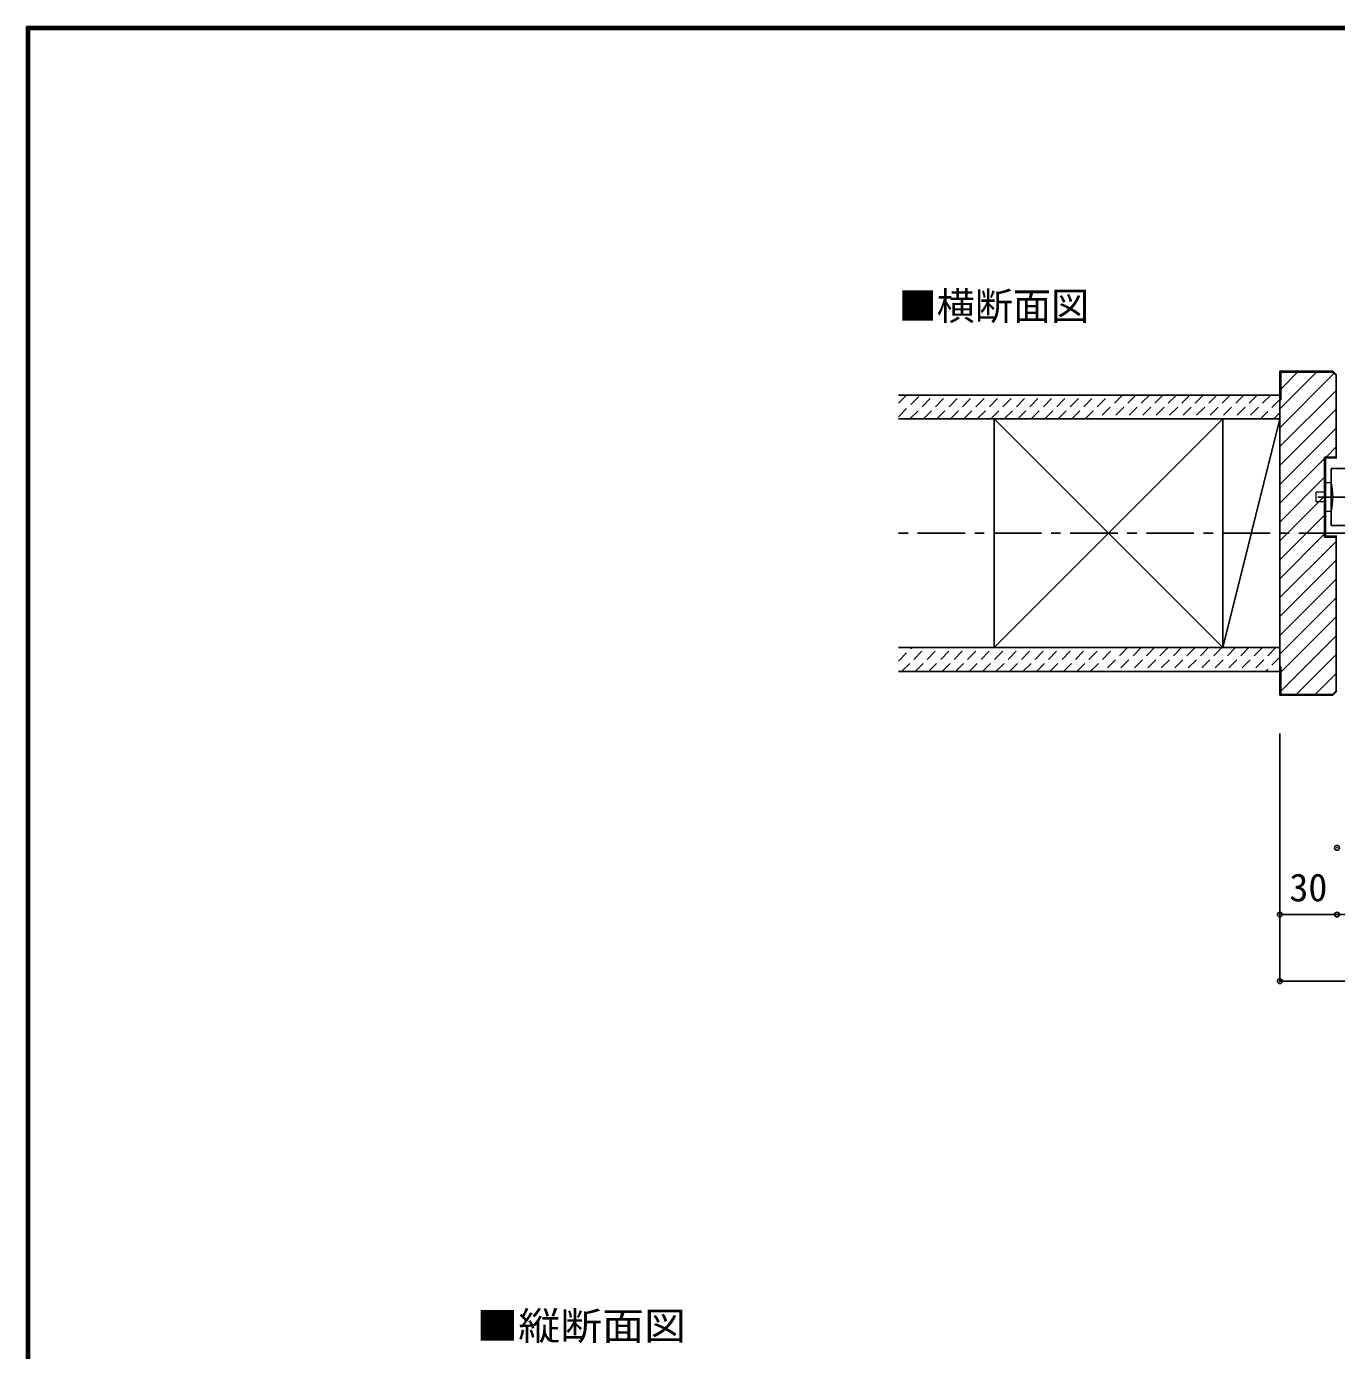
# Model space of a CAD drawing. Units: millimetres, scale not verified. Extents: x -973 to 977, y -718 to 696.
# Drawn here: x -973 to -286, y 1 to 696 of the extents above; entities that cross this region are included whole.
import ezdxf
from ezdxf.enums import TextEntityAlignment as Align

# ---------------------------------------------------------------- set-up
doc = ezdxf.new("R2010")
doc.units = ezdxf.units.MM
doc.header["$LTSCALE"] = 5
doc.header["$PDMODE"] = 32
doc.header["$PDSIZE"] = 2.5
doc.linetypes.add('CHAIN1', pattern=[8, 5, -1, 1, -1])
doc.linetypes.add('DASHED1', pattern=[1.8, 1.2, -0.6])
for name, color, linetype in [('0-0_補助線', 4, 'Continuous'), ('0-1_通り芯', 4, 'CHAIN1'), ('0-2_柱', 7, 'Continuous'), ('0-3_仕上げ', 2, 'Continuous'), ('0-4_枠', 3, 'Continuous'), ('0-6_扉', 6, 'Continuous'), ('0-A_文字', 7, 'Continuous'), ('0-B_寸法', 4, 'Continuous'), ('0-C_ハッチ', 4, 'DASHED1'), ('F-1_枠', 6, 'Continuous')]:
    doc.layers.add(name, color=color, linetype=linetype)
doc.layers.add('0-7_金物', color=7, linetype='Continuous', lineweight=18)
doc.styles.add('ＭＳ ゴシック', font='')
doc.styles.get('ＭＳ ゴシック').set_extended_font_data('MS Gothic')

msp = doc.modelspace()

# ---------------------------------------------------------------- linework, layer by layer
at = {"layer": '0-0_補助線'}
msp.add_line((-315.847, 195), (-315.847, 325), dxfattribs=at)
at = {"layer": '0-0_補助線', "color": 7}
msp.add_point((-315.847, 195), dxfattribs=at)
at = {"layer": '0-1_通り芯'}
for p, q in [((289.153, 449), (-296.847, 449)), ((519.135, 430), (-515.847, 430))]:
    msp.add_line(p, q, dxfattribs=at)
at = {"layer": '0-2_柱'}
for p, q in [((-465.726, 370), (-345.726, 490)), ((-345.726, 370), (-465.726, 490)), ((-465.726, 370), (-345.726, 490)), ((-345.726, 370), (-465.726, 490)), ((-315.847, 490), (-345.726, 370)), ((-315.847, 490), (-345.726, 370))]:
    msp.add_line(p, q, dxfattribs=at)
at = {"layer": '0-2_柱', "color": 3}
for p, q in [((-465.726, 490), (-465.726, 370)), ((-345.726, 490), (-345.726, 370)), ((-315.847, 489), (-315.847, 370))]:
    msp.add_line(p, q, dxfattribs=at)
at = {"layer": '0-3_仕上げ'}
for p, q in [((-515.847, 502.5), (-315.847, 502.5)), ((-515.847, 502.5), (-315.847, 502.5)), ((-515.847, 490), (-315.847, 490)), ((-515.847, 490), (-315.847, 490)), ((-515.847, 370), (-315.847, 370)), ((-515.847, 370), (-315.847, 370)), ((-515.847, 357.5), (-315.847, 357.5)), ((-515.847, 357.5), (-315.847, 357.5))]:
    msp.add_line(p, q, dxfattribs=at)
at = {"layer": '0-4_枠'}
for p, q in [((-315.847, 515), (-315.847, 345)), ((-287.968, 515), (-315.847, 515)), ((-315.347, 500), (-315.347, 514.5)), ((-288.175, 514.5), (-315.347, 514.5)), ((-286.347, 512.671), (-288.175, 514.5)), ((-285.847, 512.879), (-287.968, 515)), ((-286.347, 512.671), (-286.347, 470)), ((-315.347, 500), (-315.847, 500)), ((-292.347, 470), (-292.347, 428)), ((-292.347, 470), (-286.347, 470)), ((-291.847, 469.5), (-285.847, 469.5)), ((-291.847, 469.5), (-291.847, 428.5)), ((-292.347, 428), (-286.347, 428)), ((-291.847, 428.5), (-285.847, 428.5)), ((-286.347, 347.328), (-286.347, 428)), ((-315.347, 360), (-315.847, 360)), ((-315.347, 360), (-315.347, 345.5)), ((-288.175, 345.5), (-286.347, 347.328)), ((-287.968, 345), (-315.847, 345)), ((-288.175, 345.5), (-315.347, 345.5)), ((-287.968, 345), (-285.847, 347.121))]:
    msp.add_line(p, q, dxfattribs=at)
at = {"layer": '0-6_扉'}
for p, q in [((-146.097, 464), (-288.847, 464)), ((-288.847, 434), (-288.847, 464)), ((-146.097, 434), (-288.847, 434))]:
    msp.add_line(p, q, dxfattribs=at)
at = {"layer": '0-7_金物'}
for p, q in [((-291.847, 451.5), (-296.847, 451.5)), ((-296.847, 446.5), (-296.847, 451.5)), ((-288.847, 456.5), (-291.847, 456.5)), ((-291.847, 441.5), (-291.847, 456.5)), ((-291.847, 446.5), (-296.847, 446.5)), ((-288.847, 441.5), (-291.847, 441.5))]:
    msp.add_line(p, q, dxfattribs=at)
msp.add_arc((-319.298, 449), 31.361, 346.16371, 13.83632, dxfattribs=at)
at = {"layer": '0-B_寸法'}
for p, q in [((-315.847, 195), (-315.847, 325)), ((-315.847, 230), (319.135, 230)), ((-315.847, 195), (319.135, 195))]:
    msp.add_line(p, q, dxfattribs=at)
at = {"layer": '0-B_寸法', "color": 7}
for p in [(-285.847, 265), (-315.847, 230), (-285.847, 230), (-315.847, 195)]:
    msp.add_point(p, dxfattribs=at)
at = {"layer": '0-C_ハッチ', "linetype": 'Continuous'}
for p, q in [((-315.847, 495.247), (-296.594, 514.5)), ((-315.347, 505.646), (-306.493, 514.5)), ((-315.847, 485.347), (-287.435, 513.759)), ((-315.847, 475.448), (-286.347, 504.948)), ((-315.847, 465.548), (-286.347, 495.049)), ((-315.847, 455.649), (-286.347, 485.149)), ((-291.596, 470), (-286.347, 475.25)), ((-315.847, 445.75), (-292.347, 469.249)), ((-315.847, 435.85), (-292.347, 459.35)), ((-315.847, 425.951), (-292.347, 449.45)), ((-315.847, 416.051), (-292.347, 439.551)), ((-315.847, 406.152), (-292.347, 429.652)), ((-315.847, 396.252), (-286.347, 425.752)), ((-315.847, 386.353), (-286.347, 415.853)), ((-315.847, 376.453), (-286.347, 405.953)), ((-315.847, 366.554), (-286.347, 396.054)), ((-315.347, 357.154), (-286.347, 386.154)), ((-315.347, 347.255), (-286.347, 376.255)), ((-307.202, 345.5), (-286.347, 366.355)), ((-297.303, 345.5), (-286.347, 356.456))]:
    msp.add_line(p, q, dxfattribs=at)
at = {"layer": '0-C_ハッチ'}
for p, q in [((-515.847, 491.116), (-504.463, 502.5)), ((-515.847, 498.187), (-511.534, 502.5)), ((-515.847, 491.116), (-504.463, 502.5)), ((-515.847, 498.187), (-511.534, 502.5)), ((-509.892, 490), (-497.392, 502.5)), ((-509.892, 490), (-497.392, 502.5)), ((-502.821, 490), (-490.321, 502.5)), ((-502.821, 490), (-490.321, 502.5)), ((-495.75, 490), (-483.25, 502.5)), ((-495.75, 490), (-483.25, 502.5)), ((-488.678, 490), (-476.178, 502.5)), ((-488.678, 490), (-476.178, 502.5)), ((-481.607, 490), (-469.107, 502.5)), ((-481.607, 490), (-469.107, 502.5)), ((-474.536, 490), (-462.036, 502.5)), ((-474.536, 490), (-462.036, 502.5)), ((-467.465, 490), (-454.965, 502.5)), ((-467.465, 490), (-454.965, 502.5)), ((-460.394, 490), (-447.894, 502.5)), ((-460.394, 490), (-447.894, 502.5)), ((-453.323, 490), (-440.823, 502.5)), ((-453.323, 490), (-440.823, 502.5)), ((-446.252, 490), (-433.752, 502.5)), ((-446.252, 490), (-433.752, 502.5)), ((-439.181, 490), (-426.681, 502.5)), ((-439.181, 490), (-426.681, 502.5)), ((-432.11, 490), (-419.61, 502.5)), ((-432.11, 490), (-419.61, 502.5)), ((-425.039, 490), (-412.539, 502.5)), ((-425.039, 490), (-412.539, 502.5)), ((-417.968, 490), (-405.468, 502.5)), ((-417.968, 490), (-405.468, 502.5)), ((-398.397, 502.5), (-410.897, 490)), ((-398.397, 502.5), (-410.897, 490)), ((-391.326, 502.5), (-403.826, 490)), ((-391.326, 502.5), (-403.826, 490)), ((-384.255, 502.5), (-396.755, 490)), ((-384.255, 502.5), (-396.755, 490)), ((-377.184, 502.5), (-389.684, 490)), ((-377.184, 502.5), (-389.684, 490)), ((-370.112, 502.5), (-382.612, 490)), ((-370.112, 502.5), (-382.612, 490)), ((-363.041, 502.5), (-375.541, 490)), ((-363.041, 502.5), (-375.541, 490)), ((-355.97, 502.5), (-368.47, 490)), ((-355.97, 502.5), (-368.47, 490)), ((-348.899, 502.5), (-361.399, 490)), ((-348.899, 502.5), (-361.399, 490)), ((-341.828, 502.5), (-354.328, 490)), ((-341.828, 502.5), (-354.328, 490)), ((-334.757, 502.5), (-347.257, 490)), ((-334.757, 502.5), (-347.257, 490)), ((-327.686, 502.5), (-340.186, 490)), ((-327.686, 502.5), (-340.186, 490)), ((-320.615, 502.5), (-333.115, 490)), ((-320.615, 502.5), (-333.115, 490)), ((-315.847, 500.197), (-326.044, 490)), ((-315.847, 500.197), (-326.044, 490)), ((-315.847, 493.126), (-318.973, 490)), ((-315.847, 493.126), (-318.973, 490)), ((-515.847, 362.979), (-508.826, 370)), ((-515.847, 362.979), (-508.826, 370)), ((-514.255, 357.5), (-501.755, 370)), ((-514.255, 357.5), (-501.755, 370)), ((-507.184, 357.5), (-494.684, 370)), ((-507.184, 357.5), (-494.684, 370)), ((-500.112, 357.5), (-487.612, 370)), ((-500.112, 357.5), (-487.612, 370)), ((-493.041, 357.5), (-480.541, 370)), ((-493.041, 357.5), (-480.541, 370)), ((-485.97, 357.5), (-473.47, 370)), ((-485.97, 357.5), (-473.47, 370)), ((-478.899, 357.5), (-466.399, 370)), ((-478.899, 357.5), (-466.399, 370)), ((-471.828, 357.5), (-459.328, 370)), ((-471.828, 357.5), (-459.328, 370)), ((-464.757, 357.5), (-452.257, 370)), ((-464.757, 357.5), (-452.257, 370)), ((-457.686, 357.5), (-445.186, 370)), ((-457.686, 357.5), (-445.186, 370)), ((-450.615, 357.5), (-438.115, 370)), ((-450.615, 357.5), (-438.115, 370)), ((-443.544, 357.5), (-431.044, 370)), ((-443.544, 357.5), (-431.044, 370)), ((-436.473, 357.5), (-423.973, 370)), ((-436.473, 357.5), (-423.973, 370)), ((-429.402, 357.5), (-416.902, 370)), ((-429.402, 357.5), (-416.902, 370)), ((-422.331, 357.5), (-409.831, 370)), ((-422.331, 357.5), (-409.831, 370)), ((-415.26, 357.5), (-402.76, 370)), ((-415.26, 357.5), (-402.76, 370)), ((-395.689, 370), (-408.189, 357.5)), ((-395.689, 370), (-408.189, 357.5)), ((-388.617, 370), (-401.118, 357.5)), ((-388.617, 370), (-401.117, 357.5)), ((-381.546, 370), (-394.046, 357.5)), ((-381.546, 370), (-394.046, 357.5)), ((-374.475, 370), (-386.975, 357.5)), ((-374.475, 370), (-386.975, 357.5)), ((-367.404, 370), (-379.904, 357.5)), ((-367.404, 370), (-379.904, 357.5)), ((-360.333, 370), (-372.833, 357.5)), ((-360.333, 370), (-372.833, 357.5)), ((-353.262, 370), (-365.762, 357.5)), ((-353.262, 370), (-365.762, 357.5)), ((-346.191, 370), (-358.691, 357.5)), ((-346.191, 370), (-358.691, 357.5)), ((-339.12, 370), (-351.62, 357.5)), ((-339.12, 370), (-351.62, 357.5)), ((-332.049, 370), (-344.549, 357.5)), ((-332.049, 370), (-344.549, 357.5)), ((-324.978, 370), (-337.478, 357.5)), ((-324.978, 370), (-337.478, 357.5)), ((-317.907, 370), (-330.407, 357.5)), ((-317.907, 370), (-330.407, 357.5)), ((-315.847, 364.989), (-323.336, 357.5)), ((-315.847, 364.989), (-323.336, 357.5)), ((-315.847, 357.918), (-316.265, 357.5))]:
    msp.add_line(p, q, dxfattribs=at)
at = {"layer": 'F-1_枠'}
for p, q in [((-973.347, 695.833), (-973.347, -700.833)), ((-973.347, 695.833), (976.653, 695.833)), ((-973.347, 695), (976.653, 695)), ((-972.514, 695.833), (-972.514, -700.833)), ((-971.68, 695.833), (-971.68, -700.833)), ((-973.347, 694.167), (976.653, 694.167))]:
    msp.add_line(p, q, dxfattribs=at)

# ---------------------------------------------------------------- texts
at = {"layer": '0-A_文字', "style": 'ＭＳ ゴシック'}
msp.add_text('■横断面図', height=14.66, dxfattribs=at).set_placement((-515.847, 537.5), align=Align.BOTTOM_LEFT)
at = {"layer": '0-A_文字', "style": 'ＭＳ ゴシック', "width": 1.1}
msp.add_text('■縦断面図', height=14.66, dxfattribs=at).set_placement((-737.347, 2.5), align=Align.BOTTOM_LEFT)
at = {"layer": '0-B_寸法', "color": 7, "style": 'ＭＳ ゴシック'}
msp.add_text('30', height=14.66, dxfattribs=at).set_placement((-310.847, 232.5), align=Align.BOTTOM_LEFT)

doc.saveas('drawing.dxf')
